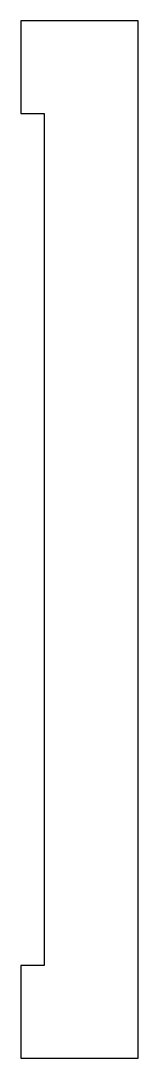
# Model space of a CAD drawing. Header units: millimetres. Extents: x -15 to 10, y -110 to 110.
import ezdxf

# ---------------------------------------------------------------- set-up
doc = ezdxf.new("R2010")
doc.units = ezdxf.units.MM

msp = doc.modelspace()

# ---------------------------------------------------------------- linework, layer by layer
msp.add_lwpolyline([(-15, -110), (10, -110), (10, 110), (-15, 110), (-15, 90.3), (-10, 90.3), (-10, -90.3), (-15, -90.3)], close=True)

doc.saveas('drawing.dxf')
